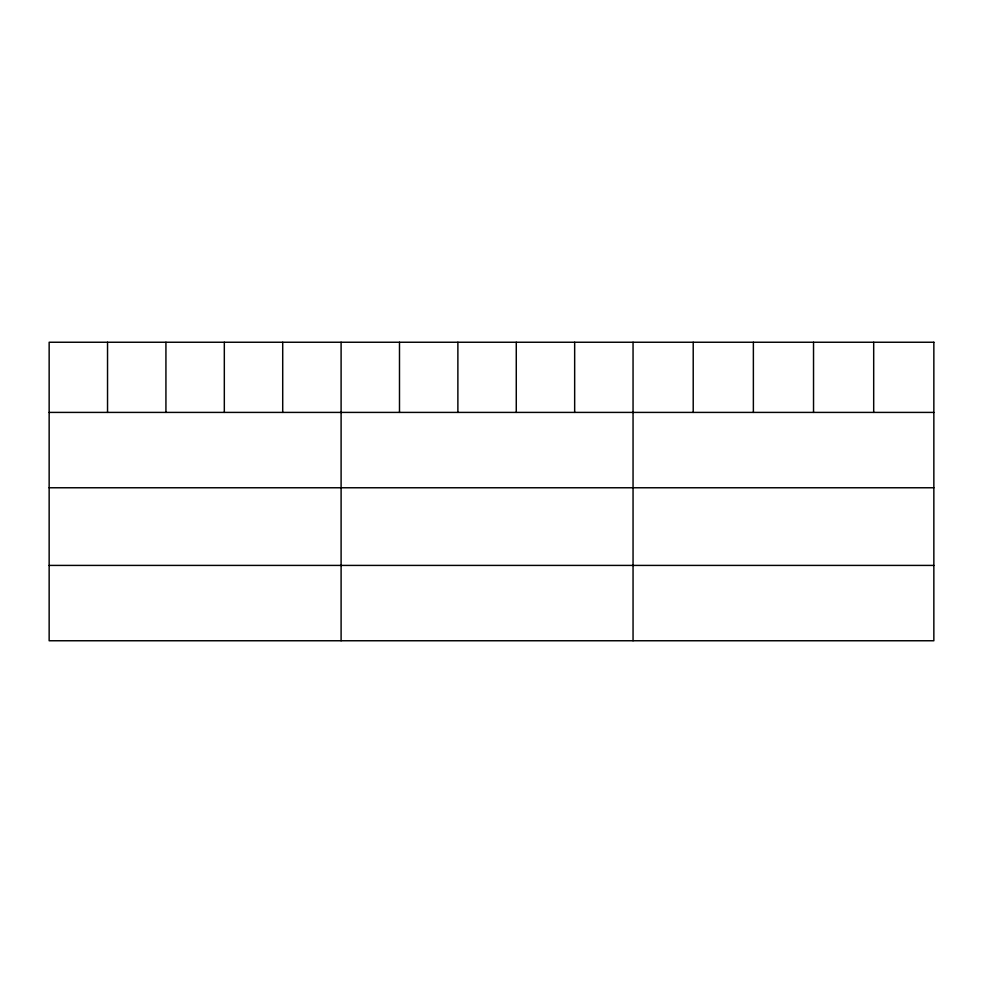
<?xml version="1.0" encoding="UTF-8"?>
<svg xmlns="http://www.w3.org/2000/svg" width="983" height="983" viewBox="0 0 983 983"><rect width="100%" height="100%" fill="white"/><g stroke="black" fill="none" stroke-linecap="round" stroke-linejoin="round"><path stroke-width="1.47" d="M49.15 412.405L933.85 412.405M49.15 487.765L933.85 487.765M49.15 565.409L933.85 565.409M873.69 342.244L873.69 412.405M813.531 342.244L813.531 412.405M753.371 342.244L753.371 412.405M693.212 342.244L693.212 412.405M633.052 342.244L633.052 640.756M574.662 342.244L574.662 412.405M516.272 342.244L516.272 412.405M457.881 342.244L457.881 412.405M399.491 342.244L399.491 412.405M341.101 342.244L341.101 640.756M282.711 342.244L282.711 412.405M224.321 342.244L224.321 412.405M165.93 342.244L165.93 412.405M107.54 342.244L107.54 412.405M933.85 342.244L49.15 342.244L49.15 640.756L933.85 640.756L933.85 342.244"/></g></svg>
